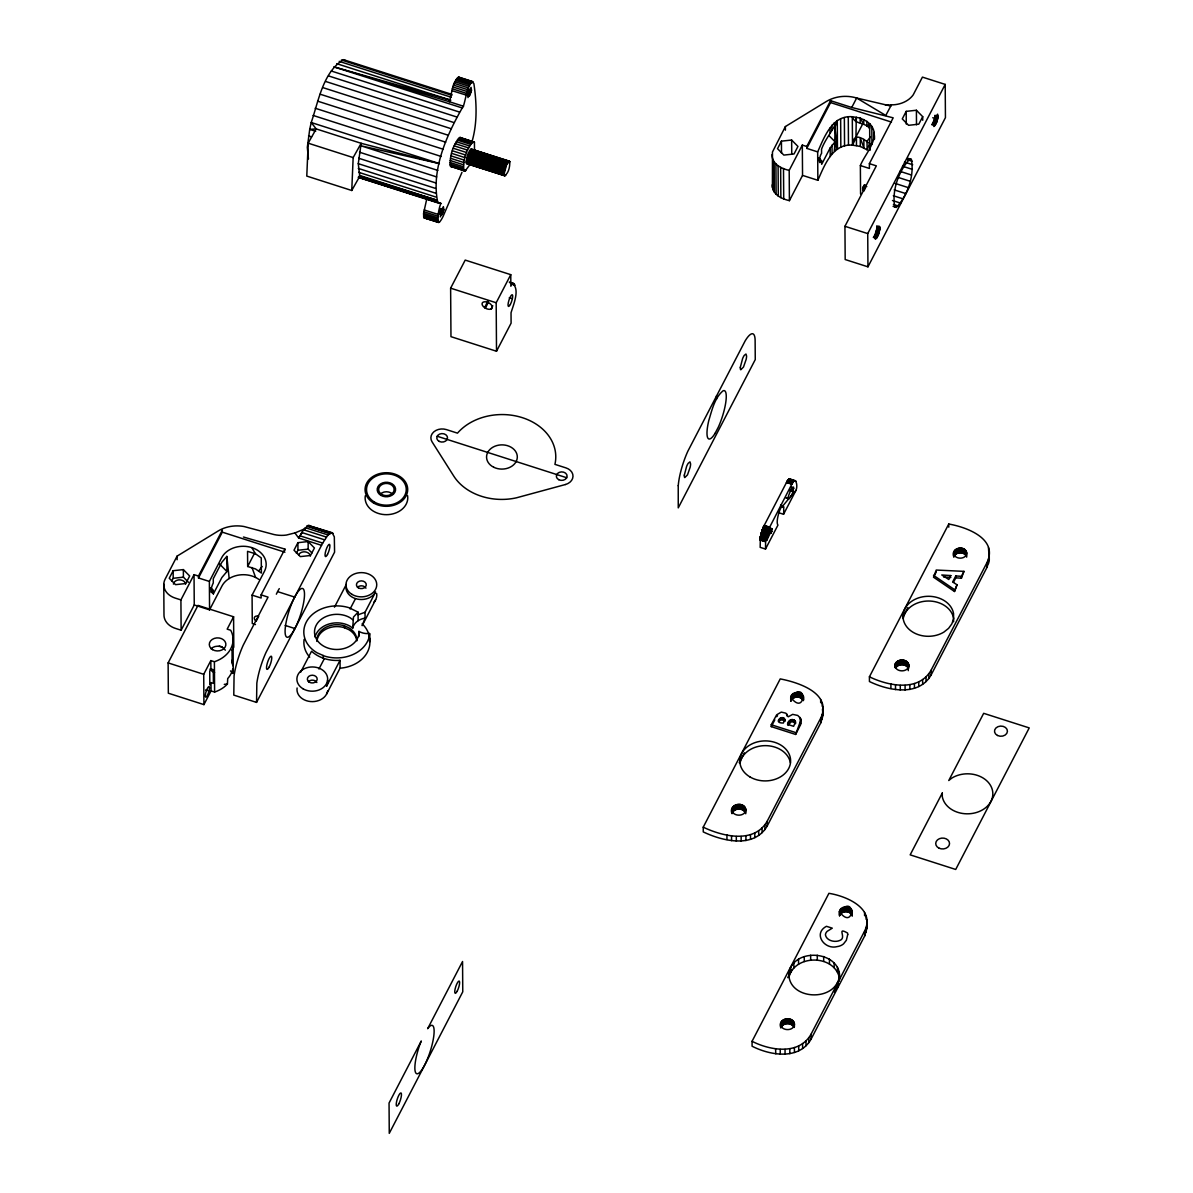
<?xml version="1.0" encoding="UTF-8"?>
<svg xmlns="http://www.w3.org/2000/svg" width="1193" height="1193" viewBox="0 0 1193 1193"><rect width="100%" height="100%" fill="white"/><g stroke="black" fill="none" stroke-linecap="round" stroke-linejoin="round"><path stroke-width="1.5" d="M461.989 172.314L443.035 216.529C434.341 233.798 438.726 206.359 440.992 203.466L359.779 176.221L358.273 163.665L361.166 143.309L316.19 128.904L309.703 129.381L307.317 147.35L308.45 159.027M358.735 176.892L437.712 202.184C431.061 169.988 446.436 135.689 462.228 107.967C464.748 107.996 467.79 76.784 473.875 83.525C476.708 103.12 477.513 123.252 471.787 142.429M772.139 529.081L766.771 540.444L767.546 536.03L771.245 528.961L772.139 529.081L769.455 528.067M778.224 512.558L783.562 514.272C785.307 491.605 774.287 521.043 777.97 525.054L765.503 549.048L760.165 547.348L760.388 537.029L763.535 526.739L786.933 481.644L789.319 478.87L790.571 480.168M817.861 180.292C824.438 165.618 832.401 143.458 852.503 145.143C853.338 130.887 863.493 139.044 869.652 143.503L867.102 149.826L860.332 146.471L852.503 145.143L852.294 116.735L860.138 118.047L866.908 121.403L869.637 123.729L869.548 128.352C865 122.029 854.859 124.773 852.294 116.735C832.207 115.05 824.244 137.21 817.667 151.884L817.861 180.292L802.546 175.386L802.322 145.084L806.766 146.5L806.781 148.394L817.667 151.884M800.891 723.301L800.578 718.529L797.789 715.457L792.674 714.368L788.215 716.814L785.844 713.175L781.266 712.102L776.658 714.816L771.26 724.747L771.275 726.641L795.642 734.441L800.473 724.882L800.578 718.529M800.906 719.961L795.642 734.441M783.562 514.272L796.029 490.263C798.236 484.925 795.328 475.783 791.809 484.209L768.203 530.02L765.652 539.176L765.503 549.048M452.028 94.441L343.405 59.65C322.945 72.251 318.576 101.062 311.224 122.521L316.19 128.904L308.182 143.175L306.78 176.087L351.756 190.492L359.779 176.221L436.563 200.066L359.406 175.356M351.756 190.492L353.158 157.58L361.166 143.309L439.352 163.56L311.224 122.521L309.703 129.381L315.683 131.305M880.002 228.445L879.077 226.163L876.482 230.413L874.827 236.915L875.423 239.301L878.346 234.961L880.002 228.445L876.751 227.401M938.175 116.392L937.609 114.185L935.297 117.257L933.448 123.416L933.895 126.518L936.624 122.476L938.175 116.392L934.924 115.348M911.363 159.385L909.812 159.101C898.508 171.076 891.678 190.865 894.795 207.12L896.361 207.418C907.664 195.428 914.479 175.639 911.363 159.385L908.082 158.341M835.219 141.952L834.504 151.123L835.115 126.801L837.262 120.553L837.456 148.976L835.219 141.952L829.075 135.719M469.759 164.843L465.106 171.031L450.536 166.289C449.284 156.387 452.922 144.651 459.872 137.463L474.441 142.206L474.486 150.214M464.435 171.031L463.913 170.569C462.66 160.682 466.299 148.931 473.248 141.743L473.919 141.758M466.269 161.577L467.91 154.479L471.22 149.065L509.679 161.428C510.186 166.006 508.591 173.88 504.415 175.61L466.552 163.486L466.269 161.577L504.132 173.701L504.415 175.61M504.132 173.701L506.757 164.291L509.679 161.428M438.472 222.465L424.231 217.901L423.59 213.323L426.766 198.918L440.992 203.466M865.477 187.942L863.792 191.193L862.867 187.54L866.789 186.615M793.673 488.22C793.927 483.135 787.872 495.349 787.932 498.823C789.289 500.911 797.073 486.833 791.019 487.236M230.503 670.913L232.948 673.389L233.261 671.107A30.466 24.009 -0.4 0 0 233.246 668.423M443.826 209.595L443.393 206.628L440.784 211.295L440.306 216.872L443.826 209.595L440.664 208.581M471.489 90.295L471.056 87.328L468.431 91.995L467.969 97.572L471.489 90.295L468.312 89.281M802.546 175.386L789.408 200.663C782.325 198.977 773.884 195.398 772.423 187.361L772.467 152.003L785.382 126.562L826.436 101.435C835.428 96.066 846.672 95.008 856.663 98.02L890.798 106.028L891.425 104.835L893.229 104.82A24.859 19.595 -0.4 0 0 913.212 94.858L922.428 77.113L945.199 84.405L945.438 117.645L867.952 266.829L845.181 259.537L844.942 226.297L876.333 165.857L869.384 163.635L893.184 117.824L851.742 107.474L830.567 100.689L806.766 146.5M732.07 808.615C730.698 816.564 744.984 817.593 745.759 809.958C745.029 800.592 727.924 803.918 731.995 813.671M866.908 121.403L866.938 126.145L869.637 123.729C882.432 136.733 865.044 153.405 860.362 165.559L860.571 193.967M790.72 697.249C807.646 677.982 805.767 717.44 790.72 697.249L790.735 700.395M780.759 1023.057C779.387 1030.991 793.673 1032.02 794.449 1024.399C793.897 1015.437 777.463 1017.942 780.64 1027.277M839.41 911.676C856.335 892.424 854.456 931.882 839.41 911.676L839.44 914.956M895.108 664.307C893.736 672.241 908.022 673.284 908.783 665.649C908.529 657.254 892.767 658.715 895.123 667.454M953.893 552.046C952.61 559.457 965.942 560.427 966.673 553.298C965.927 544.44 949.837 547.781 953.833 556.967M784.755 719.528L783.369 723.018C770.827 723.316 785.62 711.908 784.755 721.422L784.591 718.917M703.229 827.181C722.317 836.278 753.842 844.137 767.084 821.425L820.754 718.082C832.49 692.984 797.58 682.217 780.237 678.906L703.229 827.181L703.259 831.909C722.347 841.02 753.872 848.864 767.114 826.167L820.784 722.824L823.006 715.427L822.469 709.119M752.052 1041.31C770.111 1050.511 798.922 1055.432 810.986 1034.331L864.657 930.987C875.662 908.276 846.046 895.973 828.911 893.333L752.052 1041.31L752.097 1046.231C770.141 1055.432 798.952 1060.368 811.016 1039.252L864.701 935.909L866.908 928.512L866.849 919.788M869.414 676.804C888.039 685.871 918.356 692.194 931.032 670.332L987.043 562.485C998.452 538.505 966.032 526.993 948.748 524.025L869.414 676.804L869.443 681.531C888.084 690.598 918.386 696.936 931.062 675.074L987.073 567.227L989.28 559.83L988.46 547.542M795.433 721.825L793.643 726.313L787.544 724.36C787.484 718.976 796.596 717.545 795.448 723.719L795.284 721.109M473.054 81.72L458.813 77.157C451.55 82.287 452.162 94.158 449.299 101.703L463.525 106.266M771.722 531.332L769.097 530.333M315.027 636.943A22.309 17.582 -0.4 0 1 350.19 626.295L352.696 628.204L353.471 617.064L358.064 612.158L348.997 607.699A33.016 26.022 -0.4 0 0 307.988 619.301A33.016 26.022 -0.4 0 0 317.099 652.825L324.63 656.12A33.016 26.022 -0.4 0 0 369.606 634.84L369.591 633.498A14.614 11.512 -0.4 0 1 358.929 631.395L358.959 636.51M352.696 628.204C353.889 622.478 359.57 618.913 365.073 618.153L365.028 612.277L375.601 591.967A15.39 12.124 -0.4 0 1 357.423 599.125A15.39 12.124 -0.4 0 1 346.119 585.867M839.231 977.514C833.892 1002.881 787.186 999.764 788.871 972.563C794.747 945.631 844.569 951.492 839.261 980.735M839.246 977.216C833.668 954.176 794.225 954.415 788.901 977.499L788.871 972.563M953.58 618.764L951.88 623.82L948.584 628.353L943.917 632.081A25.381 19.998 -0.4 0 1 905.919 625.654A25.381 19.998 -0.4 0 1 920.668 597.261A25.381 19.998 -0.4 0 1 953.55 613.545L953.595 621.792M834.28 992.024L838.694 984.121M771.468 532.063L768.799 531.213L771.424 532.197M732.099 813.358C733.978 807.825 743.075 807.586 745.461 812.821L745.431 808.079M790.899 701.096C792.644 695.937 801.144 695.713 803.366 700.604L803.336 695.862M953.923 556.773C955.668 551.628 964.168 551.39 966.405 556.281L966.36 551.539M780.804 1027.978C782.668 1022.446 791.779 1022.207 794.15 1027.441M839.589 915.717C841.333 910.557 849.834 910.334 852.056 915.225L852.026 910.289M771.319 532.466L768.65 531.616M837.262 120.553C832.982 130.529 825.407 138.686 821.559 149.155L821.574 153.375C819.8 155.09 817.637 166.796 821.619 160.951L819.159 158.132L820.426 161.219M771.155 532.839L768.441 532.093M485.447 308.182A5.533 3.147 27.4 0 0 491.113 308.987A5.533 3.147 27.4 0 0 491.605 305.259L490.457 303.991A5.533 3.147 27.4 0 0 482.971 302.247A5.533 3.147 27.4 0 0 484.641 307.675L485.447 308.182L488.504 301.829M484.641 307.675L487.713 301.307M852.503 145.143L856.425 137.016L856.485 145.531M491.113 308.987L492.769 305.721M258.627 616.468L256.137 621.374A5.533 3.147 27.4 0 1 254.452 617.348A5.533 3.147 27.4 0 1 258.493 616.17M771.006 533.152L768.337 532.287M304.051 529.901A30.72 7.277 -72.2 0 1 305.632 528.439L295.223 532.839L286.409 535.061A27.693 21.832 -0.4 0 1 273.987 534.539L244.013 526.516A30.764 24.248 -0.4 0 0 218.14 531.004L177.086 556.132L165.141 579.142A18.462 14.555 -0.4 0 0 175.222 598.096L180.918 599.915L181.127 630.232L175.431 628.398A18.462 14.555 -0.4 0 1 163.978 614.395L163.769 584.078M173.149 570.716L169.242 578.247L175.535 584.659L185.75 583.541L189.672 576.01L183.364 569.598L173.149 570.716L173.194 578.292L171.628 581.304M180.918 599.915L194.041 574.638L198.485 576.07L198.5 577.964L209.371 581.438L209.565 609.862L194.25 604.955L194.041 574.638M198.485 576.07L222.271 530.259L222.286 532.153L198.5 577.964M181.127 630.232L194.25 604.955M209.371 581.438L221.734 557.623A23.07 18.178 -0.4 0 1 251.842 547.617L255.451 553.791L261.267 557.906L261.371 573.058L255.556 568.957L247.667 566.496L247.547 551.345L255.451 553.791M211.042 690.911L214.606 692.044L214.397 661.742L210.833 660.594L210.893 668.93L213.308 669.705L213.413 683.38L210.982 682.605L211.042 690.911L203.928 704.616L168.332 693.208L168.124 662.905L197.993 605.388L233.589 616.781L233.798 647.098L232.188 650.185M209.565 609.862L221.943 586.046A23.085 18.178 -0.4 0 1 258.821 579.38M247.667 566.496L254.631 553.06M203.928 704.616L203.72 674.299L210.833 660.594M233.589 616.781L227.162 629.143L230.726 630.277A30.466 24.009 -0.4 0 1 214.397 661.742M210.893 668.93L209.729 671.182L209.819 684.857L210.982 682.605M255.481 624.565L252.275 623.536L252.081 595.128L264.443 571.313A23.07 18.178 -0.4 0 0 251.842 547.617M252.081 595.128L261.133 598.021L261.103 594.889L284.903 549.078L243.447 537.014M321.513 545.335L298.742 538.028L299.905 535.791L322.692 543.083L328 534.941L332.176 532.719L334.323 536.865L334.577 552.165L256.555 702.394L233.783 695.101L234.067 675.834A30.764 7.277 -72.2 0 1 243.253 645.13L268.052 597.126L261.103 594.889M297.907 542.681L294 550.212L300.308 556.609L310.523 555.491L314.43 547.975L308.122 541.562L297.907 542.681L297.952 550.256L296.401 553.269M450.626 288.169L465.21 260.089L510.768 274.673L510.843 286.231L512.304 283.427C520.357 288.945 513.408 304.782 511.036 312.745L511.096 323.169L496.512 351.249L450.969 336.665L450.626 288.169L496.184 302.754L496.512 351.249M322.692 543.083L266.024 652.422A30.764 7.277 -72.2 0 0 256.838 683.127L256.555 702.394M300.606 672.285L311.552 651.244C319.202 658.208 329.85 661.176 340.05 660.311L340.094 668.08L326.569 694.072M334.472 607.177L346.298 584.436M496.184 302.754L510.768 274.673M340.05 660.311L326.524 686.318A15.39 12.124 -0.4 0 0 327.553 680.085M375.646 599.736L362.165 625.654L365.073 618.153M781.43 141.147L777.523 148.678L783.831 155.09L794.046 153.972L797.953 146.441L791.645 140.043L781.43 141.147L781.519 153.211M789.408 200.663L789.199 170.36L802.322 145.084M806.781 148.394L830.582 102.583L830.567 100.689M834.444 142.608L830.164 147.947L821.679 164.306L821.619 160.951L818.159 159.832M851.742 107.474L856.663 98.02L885.773 115.453L890.798 106.028M862.927 123.505L855.948 136.941L856.291 117.123L856.32 121.85M887.592 105.282L891.425 104.835M862.643 188.047L864.328 184.811M862.569 188.613L864.254 185.377M862.658 189.225L864.328 186.004M862.897 189.881L865.417 185.019M863.27 190.537L865.805 185.676M906.188 111.367L902.281 118.897L908.574 125.31L918.789 124.191L922.696 116.66L916.403 110.248L906.188 111.367L906.277 124.072M867.952 266.829L867.729 233.589L945.199 84.405M739.198 762.715L744.328 752.828M771.275 726.641L774.794 719.841M902.713 617.467L907.828 607.61M963.974 571.358L961.394 576.323L955.787 575.936L952.655 581.975L957.01 584.764L954.504 591.504L933.508 577.203L936.237 570.045L963.974 571.358L961.409 578.217L955.802 577.83L953.446 582.363M934.194 575.891L936.251 571.939M954.504 591.504L957.01 584.764M787.723 977.634L792.018 969.357M318.934 669.019L324.347 658.64M350.086 608.997L355.514 598.618M795.299 723.003L791.511 721.407L788.021 725.359L788.006 723.465M298.742 538.028L303.529 529.767L308.197 525.442L332.176 532.719M715.099 433.327L718.365 427.064A25.336 5.995 -72.2 0 0 726.164 394.421A25.292 5.98 -72.2 0 0 724.3 390.603L723.212 390.678C714.532 397.865 712.012 410.079 708.821 420.398A25.336 5.995 -72.2 0 0 715.129 433.253M908.499 668.498C906.218 663.591 898.135 663.487 895.496 668.125L895.466 663.397M258.762 570.865L262.162 566.481M870.443 136.927L867.043 141.296L867.102 149.826M783.04 505.668L788.275 499.33M784.606 720.811L781.594 719.498L779.447 720.99L779.432 719.096M336.739 63.676L450.626 100.152L449.299 101.703L334.1 66.927L462.228 107.967M796.029 490.263L789.095 498.316L786.321 497.645M776.673 716.71L777.538 715.755M232.948 673.389L232.859 668.676A30.466 24.009 -0.4 0 1 227.714 678.578L227.416 684.007L225.626 685.796A30.466 24.009 -0.4 0 1 214.606 692.044M467.969 163.053L466.552 163.486M226.834 556.37L221.779 562.365L213.279 578.724L213.279 582.93A6.159 1.461 -72.2 0 0 210.982 591.206A6.159 1.461 -72.2 0 0 213.338 590.505L213.383 593.875L221.883 577.516L226.938 571.522L226.834 556.37L229.175 578.53M358.079 614.813L365.028 612.277M452.505 166.304L451.058 166.737M297.952 550.256L308.167 549.138L311.955 552.985M173.194 578.292L183.409 577.173L188.449 582.303M224.269 684.35L227.416 684.007M340.094 668.08L341.675 668.05A33.016 26.022 -0.4 0 0 369.562 638.464M424.231 217.901L439.501 222.196M943.588 576.98L950.836 577.472M885.117 104.701L887.786 104.924M439.352 163.56L360.674 145.71L437.831 170.42M509.217 297.862L512.394 298.608M334.1 66.927L450.626 100.152M205.599 689.957L209.014 690.956A5.533 1.312 -72.2 0 1 206.687 696.444L206.046 697.07A5.533 1.312 -72.2 0 1 205.882 692.298A5.533 1.312 -72.2 0 1 208.984 686.571L209.193 686.646A5.533 1.312 -72.2 0 1 209.014 690.956M358.407 177.265L425.006 198.351L358.452 177.026M934.805 116.228L938.071 117.272M934.641 117.212L937.892 118.256M932.762 117.734L937.653 119.285M934.089 119.315L937.355 120.359M933.746 120.389L936.997 121.432M933.358 121.432L936.624 122.476M932.956 122.402L936.207 123.446M932.523 123.282L935.774 124.326M932.106 124.042L935.357 125.086M931.688 124.654L934.939 125.697M830.582 102.583L891.469 122.089M907.411 159.728L912.347 161.309M904.488 162.084L912.705 164.723M902.534 166.23L912.406 169.391M899.954 171.33L911.467 175.013M898.448 177.518L909.961 181.202M860.362 165.559L869.414 168.452L869.384 163.635M894.825 183.304L907.992 187.525M894.168 189.866L905.681 193.549M893.318 195.727L903.19 198.888M892.468 200.513L900.7 203.153M772.065 154.523C771.722 163.799 781.355 168.75 789.199 170.36M893.423 204.48L898.359 206.061M893.065 206.359L896.361 207.418M458.336 77.187L472.562 81.735M457.754 77.53L471.981 82.078M457.098 78.186L471.339 82.735M456.397 79.126L470.639 83.689M455.666 80.334L469.908 84.897M454.936 81.765L469.162 86.328M454.205 83.376L468.446 87.939M453.519 85.135L467.76 89.684M468.148 90.131L471.31 91.13M467.924 91.011L471.086 92.025M452.878 86.97L467.119 91.518M467.656 91.906L470.817 92.92M467.343 92.786L470.504 93.8M452.326 88.819L466.552 93.382M467.015 93.621L470.176 94.635M466.657 94.396L469.818 95.41M876.736 225.924L879.987 226.968M451.849 90.653L469.46 96.096M876.78 226.581L880.046 227.624M876.631 228.355L879.897 229.384M876.452 229.399L879.703 230.443M876.184 230.503L879.45 231.546M341.437 60.008L451.819 95.365M875.871 231.651L879.122 232.695M875.498 232.799L878.749 233.843M339.2 61.365L451.327 97.274M875.08 233.917L878.346 234.961M874.648 234.961L877.899 236.005M844.942 226.297L867.729 233.589M874.186 235.901L877.437 236.945M873.738 236.721L876.989 237.765M873.291 237.377L876.542 238.421M331.341 71.028L459.469 112.067M328.507 75.905L456.636 116.944M325.659 81.467L453.787 122.506M322.856 87.611L450.984 128.65M459.872 137.463L474.441 142.206M459.081 137.896L473.129 142.549M320.142 94.202L448.255 135.241M458.201 138.776L471.578 143.056M457.247 140.043L470.624 144.338M456.233 141.684L469.624 145.978M455.219 143.652L468.595 147.932M471.22 149.065L509.411 161.204M470.817 149.289L509.858 161.86M470.385 149.721L508.248 161.86M317.577 101.137L445.69 142.176M469.893 150.363L507.771 162.487M454.22 145.859L467.596 150.154M469.401 151.183L507.264 163.307M506.757 164.291L468.894 152.167L506.25 165.395L468.387 153.271M453.265 148.26L466.657 152.555M467.91 154.479L505.787 166.602M452.401 150.795L465.777 155.075M467.477 155.731L505.34 167.855M315.206 108.25L443.319 149.289M467.089 157.014L504.952 169.138M451.625 153.345L465.002 157.64M466.761 158.281L504.639 170.405M466.523 159.474L504.385 171.613M450.984 155.88L464.36 160.16M466.344 160.593L504.221 172.717M505.847 175.177L466.269 162.397L504.236 175.162M466.374 163.038L505.4 175.625M450.477 158.281L463.868 162.561M466.806 163.709L504.997 175.833M313.073 115.423L441.186 156.462M450.149 160.503L463.525 164.783M449.985 162.472L463.361 166.752M449.985 164.127L463.376 168.407M450.179 165.409L465.881 170.599M450.536 166.289L465.106 171.031M308.525 135.898L311.522 136.852M359.496 152.212L436.653 176.922M358.69 158.237L435.848 182.961M308.182 143.175L353.158 157.58M358.273 163.665L435.43 188.375M358.258 168.392L435.415 193.102M358.646 172.314L435.803 197.024M358.467 177.459L439.203 203.317M440.485 209.416L443.662 210.43M440.262 210.296L443.423 211.31M439.993 211.206L443.155 212.205M439.695 212.086L442.857 213.1M439.352 212.921L442.514 213.935M439.009 213.696L442.171 214.71M424.201 209.953L438.442 214.516M423.843 211.713L438.07 216.261M423.59 213.323L437.831 217.887M423.47 214.755L437.712 219.318M423.47 215.963L437.712 220.526M423.604 216.902L437.846 221.466M423.858 217.558L438.949 222.494M510.052 282.323L513.184 283.323M509.262 282.1L513.944 283.591M509.903 282.741L514.571 284.232M511.976 284.217L515.093 285.216M789.483 478.825L795.492 480.779M789.17 478.945L795.671 481.062M788.916 479.109L795.746 481.226M788.648 479.318L794.165 480.883M788.454 479.497L793.897 481.122M788.275 479.705L793.703 481.316M788.081 479.929L793.524 481.525M787.991 480.048L793.33 481.763M787.798 480.302L793.226 481.883M787.604 480.57L793.032 482.151M787.514 480.719L792.853 482.434M787.32 481.018L792.749 482.569M787.216 481.167L792.555 482.882M787.126 481.331L792.465 483.031M786.933 481.644L792.361 483.195M786.843 481.823L792.182 483.523M786.739 481.987L792.077 483.702M786.56 482.33L791.988 483.866M786.47 482.509L791.809 484.209M790.989 487.49L793.628 488.459M790.944 487.743L793.584 488.742M790.348 489.771L793.062 490.487M790.243 490.04L792.957 490.755M790.139 490.278L792.853 491.024M790.034 490.517L792.749 491.248M789.93 490.711L792.644 491.471M786.217 497.824L788.931 498.599M786.157 497.913L788.827 498.763M780.58 505.027L783.354 506.1M780.729 505.385L783.443 506.384L780.789 505.698M780.818 505.862L783.503 506.891M780.848 506.235L783.518 507.085M780.848 506.429L783.518 507.279M764.191 525.382L769.53 527.097M764.012 525.755L769.44 527.276M763.923 525.934L769.261 527.649M763.818 526.128L769.157 527.843M769.425 527.798L772.125 528.842M763.729 526.322L769.067 528.037M763.639 526.531L768.978 528.245M769.47 528.305L772.125 529.349L769.455 528.544M763.535 526.739L768.874 528.454M769.455 528.588L772.11 529.558L769.425 528.812M763.445 526.948L768.784 528.663M763.341 527.172L768.68 528.872M763.252 527.381L768.59 529.096M763.162 527.604L768.486 529.319M763.058 527.843L768.396 529.543M762.968 528.067L768.307 529.781M769.142 530.184L771.811 531.034M762.864 528.305L768.203 530.02M762.774 528.544L768.113 530.259M769.008 530.631L771.677 531.481M762.67 528.782L768.009 530.497M768.903 530.93L771.632 531.631M762.581 529.036L767.919 530.751M762.491 529.289L767.83 530.989M762.402 529.543L767.725 531.243M762.297 529.796L767.636 531.496M768.546 531.854L771.26 532.6M762.208 530.05L767.546 531.765M762.118 530.303L767.457 532.018M762.029 530.572L767.367 532.287M761.939 530.84L767.278 532.54M761.85 531.094L767.188 532.809M761.76 531.362L767.099 533.077M761.686 531.631L767.024 533.346M761.596 531.899L766.935 533.614M761.522 532.167L766.86 533.882M761.447 532.436L766.771 534.151M761.358 532.704L766.696 534.419M761.283 532.973L766.622 534.688M761.209 533.241L766.547 534.956M761.134 533.51L766.473 535.225M761.074 533.778L766.413 535.493M761 534.046L766.338 535.746M760.94 534.3L766.279 536.015M760.88 534.568L766.219 536.283M760.821 534.822L766.16 536.537M760.761 535.075L766.1 536.79M760.702 535.344L766.04 537.044M760.642 535.582L765.981 537.297M760.597 535.836L765.936 537.551M760.552 536.075L765.891 537.789M760.508 536.328L765.846 538.028M760.463 536.552L765.802 538.267M760.418 536.79L765.757 538.505M760.388 537.029L765.727 538.729M760.344 537.253L765.682 538.953M760.314 537.461L765.652 539.176M760.284 537.685L765.623 539.4M760.254 537.894L765.563 539.818M760.209 538.311L765.548 540.011M760.195 538.505L765.533 540.22M760.165 538.699L765.503 540.399M760.15 538.878L765.474 540.772M760.135 539.236L765.474 540.951M760.12 539.415L765.459 541.294M437.16 436.235L566.705 477.737M760.105 539.743L765.444 541.607L760.105 540.041M308.197 525.442L333.16 533.405M307.302 525.934L330.073 533.226M306.795 526.202L329.566 533.495M305.214 527.649L328 534.941M303.529 529.767L326.3 537.059M301.74 532.496L324.511 539.803M222.286 532.153L284.918 552.21M771.26 724.747L795.627 732.547M277.596 591.624L294.686 597.096M285.142 625.415L294.91 628.547A25.545 6.04 -72.2 0 0 303.126 588.805A25.545 6.04 -72.2 0 0 286.35 621.106A25.545 6.04 -72.2 0 0 294.91 628.547M168.124 662.905L203.72 674.299M837.575 987.297L837.546 982.57L837.575 987.491M343.405 59.65L345.06 60.291M933.493 575.309L954.489 589.61M309.405 525.412L310.374 526.113M458.813 77.157L459.484 78.052M362.15 623.76C367.071 628.428 370.337 635.123 369.651 642.013L369.591 633.498M352.636 619.674L350.131 617.765A22.309 17.582 -0.4 0 0 316.876 624.073A22.309 17.582 -0.4 0 0 330.416 648.768A22.309 17.582 -0.4 0 0 358.974 633.886L358.929 631.395M460.543 137.463L461.408 138.806M219.557 564.021L226.938 571.522M213.338 590.505L210.878 587.687L213.383 593.875L211.877 589.7M294.925 532.943L298.623 537.998M800.592 720.423L799.981 717.381M818.622 158.132L820.143 161.219M251.977 567.51L255.615 577.472M819.666 158.744L820.665 161.532M185.601 584.033L185.183 582.81A6.159 4.847 -0.4 0 0 178.682 579.902A6.159 4.847 -0.4 0 0 173.403 584.108M837.456 148.976L834.31 122.715M772.274 184.826L772.423 187.361M869.652 143.503L869.801 150.422L869.637 123.729M989.236 551.3L989.28 559.83M988.52 558.861L988.55 563.603M987.043 562.485L987.073 567.227M966.613 552.404L966.643 557.146M965.927 550.734L965.957 555.461M965.316 549.988L965.361 554.715M964.555 549.332L964.585 554.074M963.661 548.795L963.69 553.537M962.662 548.392L962.691 553.134M961.588 548.139L961.618 552.866M961.394 576.323L961.409 578.217M960.469 548.019L960.499 552.762M959.336 548.064L959.381 552.806M958.247 548.273L958.277 553M957.204 548.616L957.233 553.343M956.249 549.093L956.294 553.835M955.787 575.936L955.802 577.83M955.429 549.705L955.459 554.432M954.743 550.405L954.773 555.148M954.236 551.196L954.266 555.938M948.748 524.025L948.778 527.187M931.032 670.332L931.062 675.074M928.855 673.732L928.885 678.474M922.696 116.66L922.726 120.284M926.036 676.834L926.066 681.561M922.636 679.533L922.666 684.275M916.403 110.248L916.492 124.773M918.744 681.785L918.774 686.527M914.449 683.544L914.479 688.286M909.856 684.752L909.886 689.479M908.723 664.695L908.753 667.856M908.47 663.77L908.484 666.932M908.276 667.498L908.291 670.66M907.992 662.89L908.037 667.633M907.351 662.1L907.381 666.827M906.531 661.399L906.561 666.126M905.562 660.818L905.606 665.56M905.084 685.364L905.114 690.106M904.488 660.385L904.533 665.127M903.34 660.117L903.369 664.844M902.147 659.997L902.176 664.725M900.939 660.042L900.969 664.769M900.268 685.393L900.297 690.136M899.761 660.251L899.79 664.993M898.657 660.624L898.687 665.366M897.628 661.146L897.673 665.873M896.748 661.787L896.778 666.529M896.018 662.547L896.047 667.275M895.496 684.827L895.525 689.569M890.903 683.678L890.932 688.421M874.439 135.57L874.469 139.119M874.245 132.408L874.305 139.506M871.815 126.398L871.934 144.144M863.702 119.494L863.747 124.236L860.138 118.047L860.168 122.79M863.851 139.387L863.911 147.917L860.272 137.941L860.332 146.471M866.879 923.591L866.908 928.512M866.073 916.03L866.103 919.311M866.133 927.349L866.163 932.27M864.567 912.421L864.597 915.702M864.657 930.987L864.701 935.909M848.283 116.884L848.477 145.307M852.264 911.154L852.205 916.209M851.593 909.484L851.623 914.405M850.982 908.738L851.012 913.659M850.221 908.082L850.251 913.003M844.361 117.6L844.555 146.008M849.312 907.545L849.356 912.466M848.312 907.142L848.357 912.063M847.239 906.874L847.269 911.81M840.647 118.838L840.841 147.246M846.12 906.769L846.165 911.691M845.002 906.814L845.032 911.735M843.898 907.008L843.928 911.944M842.855 907.366L842.899 912.287M841.915 907.843L841.945 912.764M841.08 908.44L841.125 913.376M840.409 909.155L840.439 914.077M839.887 909.946L839.917 914.867M839.559 910.796L839.484 915.851M839.201 972.295L839.261 980.795M831.879 125.235L831.909 129.977M832.013 145.128L832.073 153.658M837.471 967.255L837.501 972.176M830.03 128.069L830.06 132.796M830.164 147.947L830.224 156.477M834.131 962.751L834.161 967.672M829.433 959.083L829.463 964.004M822.946 706.882L823.006 715.427M822.171 703.139L822.201 706.286M822.231 714.458L822.26 719.185M823.677 956.503L823.707 961.424M820.665 699.516L820.68 702.677M820.754 718.082L820.784 722.824M817.265 955.19L817.309 960.111M810.644 955.22L810.673 960.156M810.986 1034.331L811.016 1039.252M808.809 1037.731L808.839 1042.652M803.575 696.727L803.605 699.888M805.991 1040.818L806.021 1045.754M802.904 695.042L802.934 699.784M804.246 956.607L804.276 961.543M802.293 694.296L802.322 699.038M801.517 693.655L801.562 698.382M800.622 693.118L800.667 697.845M800.458 722.988L800.473 724.882M802.591 1043.532L802.621 1048.453M799.623 692.715L799.653 697.443M798.549 692.447L798.579 697.189M797.431 692.343L797.461 697.07M798.52 959.261L798.549 964.183M796.313 692.387L796.342 697.115M798.699 1045.784L798.728 1050.72M791.645 140.043L791.749 153.808M795.209 692.581L795.239 697.323M794.866 720.527L794.881 722.421M794.165 692.924L794.21 697.666M794.255 720.065L794.27 721.959M793.226 693.416L793.256 698.144M793.449 719.722L793.464 721.616M792.391 694.013L792.435 698.755M792.406 719.483L792.406 721.377M793.852 962.975L793.882 967.896M794.389 1023.445L794.404 1026.726M791.72 694.729L791.749 699.456M794.12 1022.52L794.15 1025.801M794.404 1047.543L794.434 1052.465M791.496 719.513L791.511 721.407M793.658 1021.64L793.688 1026.562M791.198 695.519L791.227 700.246M790.87 696.369L790.795 701.29M793.002 1020.835L793.032 1025.771M790.705 719.782L790.72 721.676M789.975 720.289L789.975 722.183M792.182 1020.149L792.227 1025.07M785.382 126.562L785.397 130.156M789.11 721.422L789.125 723.316M791.227 1019.568L791.257 1024.504M790.556 967.523L790.601 972.444M790.154 1019.135L790.184 1024.056M789.811 1048.736L789.841 1053.673M783.503 168.526L783.726 198.843M787.052 714.175L787.067 716.068M789.005 1018.852L789.035 1023.788M787.798 1018.747L787.842 1023.669M780.654 167.378L780.863 197.68M786.605 1018.792L786.634 1023.713M784.219 718.425L784.233 720.318M785.426 1019.001L785.456 1023.922M782.921 717.754L782.936 719.647M785.039 1049.363L785.069 1054.284M784.308 1019.374L784.338 1024.295M778.09 165.842L778.298 196.159M781.594 717.604L781.594 719.498M783.294 1019.896L783.324 1024.817M780.893 717.739L780.908 719.633M780.297 718.067L780.311 719.961M782.399 1020.537L782.444 1025.458M775.912 163.993L776.121 194.295M781.669 1021.297L781.713 1026.219M781.117 1022.147L781.161 1027.069M774.168 161.86L774.376 192.162M780.222 1049.393L780.252 1054.314M772.93 159.519L773.139 189.836M775.554 1048.841L775.808 1053.837M767.084 821.425L767.114 826.167M764.907 824.825L764.937 829.567M762.073 827.927L762.118 832.654M758.688 830.626L758.718 835.368M754.781 832.893L754.826 837.62M750.486 834.638L750.516 839.38M745.7 809.018L745.729 813.745M745.893 835.846L745.938 840.573M744.969 807.214L744.999 811.941M744.313 806.408L744.343 811.151M743.493 805.707L743.522 810.45M742.538 805.141L742.568 809.883M741.464 804.708L741.494 809.436M741.136 836.472L741.166 841.199M740.316 804.425L740.346 809.167M739.108 804.306L739.153 809.048M737.9 804.365L737.945 809.093M736.737 804.574L736.767 809.301M736.305 836.487L736.349 841.229M735.619 804.947L735.649 809.674M734.605 805.454L734.634 810.196M733.71 806.11L733.755 810.837M732.979 806.871L733.024 811.598M732.427 807.706L732.457 812.448M731.533 835.92L731.577 840.662M726.94 834.772L726.969 839.514M716.486 395.852L716.516 399.223M358.064 612.158L358.124 620.673M344.464 625.848L344.479 627.742M323.169 655.479L323.184 658.133M308.122 541.562L308.167 549.138M284.903 549.078L284.903 550.316M233.038 638.106L233.261 671.107M232.038 649.917L232.128 662.771A29.378 23.159 -0.4 0 0 232.113 660.176M183.364 569.598L183.409 577.173M177.086 556.132L177.116 559.726M407.574 495.557A21.325 16.806 -0.4 0 1 386.517 514.675A21.325 16.806 -0.4 0 1 365.297 495.796M380.269 494.185A7.755 6.114 -0.4 0 1 392.572 494.111M298.563 554.834A6.159 4.847 -0.4 0 1 305.05 551.852A6.159 4.847 -0.4 0 1 310.359 555.998M316.906 641.402A19.998 15.763 -0.4 0 1 344.255 625.773L348.818 627.757A19.998 15.763 -0.4 0 1 356.871 640.835M317.025 640.552A19.998 15.763 -0.4 0 1 344.27 627.667L348.833 629.65A19.998 15.763 -0.4 0 1 356.677 639.985M309.718 657.179A33.016 26.022 -0.4 0 1 304.096 639.388M327.613 691.015A15.39 12.124 -0.4 0 1 310.374 701.529A15.39 12.124 -0.4 0 1 297.102 687.973M308.405 681.65A4.921 3.877 -0.4 0 1 316.861 682.5M357.482 587.314A4.921 3.877 -0.4 0 1 365.938 588.164M376.675 593.518A15.39 12.124 -0.4 0 1 373.648 602.495M903.25 618.556A25.381 19.998 -0.4 0 1 928.333 601.018A25.381 19.998 -0.4 0 1 953.58 618.272M740.078 763.177A25.381 19.998 -0.4 0 1 765.16 745.64A25.381 19.998 -0.4 0 1 790.407 762.894M300.576 534.747A30.72 7.277 -72.2 0 1 302.351 532.018M276.344 594.189A25.545 6.04 -72.2 0 1 279.281 588.626M219.154 646.084A24.621 19.401 -0.4 0 1 222.077 646.86M214.576 672.494A8.306 6.547 -0.4 0 1 210.072 668.975M211.027 648.798A8.306 6.547 -0.4 0 1 225.298 650.2M232.083 663.129A30.466 24.009 -0.4 0 1 232.844 665.754M684.32 475.127L684.305 476.037A8.276 1.954 -72.2 0 0 684.797 477.573L687.481 474.889L690.15 467.283A8.276 1.954 -72.2 0 0 690.598 463.928L689.957 461.84L688.212 463.287A8.276 1.954 -72.2 0 0 686.616 466.359L684.32 475.127M740.316 367.295L740.301 368.205A8.276 1.954 -72.2 0 0 740.793 369.77L743.493 367.041L746.147 359.436A8.276 1.954 -72.2 0 0 746.594 356.081L745.968 354.008L744.208 355.439A8.276 1.954 -72.2 0 0 742.628 358.511L740.316 367.295M678.235 485.7L678.25 507.875L755.258 359.6L755.124 340.661A30.75 7.277 -72.2 0 0 745.148 340.9L687.824 451.267A30.75 7.277 -72.2 0 0 678.25 485.685M847.716 934.551L846.359 940.278L843.511 943.902A11.184 8.813 -0.4 0 1 837.068 946.616C824.408 949.986 812.731 933.522 826.451 926.305L832.267 928.169L827.256 931.286A7.382 5.816 -0.4 0 0 825.437 934.894C826.525 940.8 834.981 942.709 839.857 940.427C847.239 937.832 835.846 926.379 847.641 933.09L847.716 934.551M421.159 1041.221L419.593 1045.292A25.381 6.01 -72.2 0 0 417.192 1073.804A25.381 6.01 -72.2 0 0 431.941 1045.396A25.381 6.01 -72.2 0 0 429.226 1026.755L427.646 1028.709L462.556 961.498L462.765 991.815L389.261 1133.35L389.052 1103.048L421.159 1041.221M950.821 575.578L948.793 579.5L941.769 574.966L950.821 575.578M942.276 793.047L910.17 854.859L955.712 869.458L1029.231 727.909L983.673 713.325L948.763 780.535L951.91 778.03A25.381 19.998 -0.4 0 1 989.907 784.442A25.381 19.998 -0.4 0 1 975.173 812.851A25.381 19.998 -0.4 0 1 942.291 796.566L942.276 793.047M565.378 484.537L516.524 497.794A53.849 42.426 -0.4 0 1 453.743 476.052L432.06 441.828A11.274 8.888 -0.4 0 1 433.879 431.806A11.274 8.888 -0.4 0 1 446.421 429.599L457.486 433.148A53.849 42.426 -0.4 0 1 522.355 417.669A53.849 42.426 -0.4 0 1 554.924 464.36L566.004 467.91A11.274 8.888 -0.4 0 1 572.998 476.365A11.274 8.888 -0.4 0 1 565.378 484.537M373.469 502.924A21.325 16.806 -0.4 0 0 407.529 491.591A21.325 16.806 -0.4 0 0 378.151 474.039A21.325 16.806 -0.4 0 0 373.469 502.924M381.685 494.394A7.755 6.114 -0.4 0 0 394.078 490.278A7.755 6.114 -0.4 0 0 383.385 483.896A7.755 6.114 -0.4 0 0 381.685 494.394M380.806 495.304A9.201 7.262 -0.4 0 0 395.509 490.412A9.201 7.262 -0.4 0 0 382.834 482.837A9.201 7.262 -0.4 0 0 380.806 495.304M374.348 501.999A19.863 15.658 -0.4 0 0 406.097 491.456A19.863 15.658 -0.4 0 0 378.703 475.097A19.863 15.658 -0.4 0 0 374.348 501.999M558.846 479.735A5.383 4.25 -0.4 0 0 567.107 476.29A5.383 4.25 -0.4 0 0 559.219 472.383A5.383 4.25 -0.4 0 0 558.846 479.735M493.723 467.253A15.39 12.124 -0.4 0 0 517.3 457.426A15.39 12.124 -0.4 0 0 494.782 446.271A15.39 12.124 -0.4 0 0 493.723 467.253M439.263 441.425A5.383 4.25 -0.4 0 0 447.524 437.995A5.383 4.25 -0.4 0 0 439.635 434.088A5.383 4.25 -0.4 0 0 439.263 441.425M269.156 667.081A6.919 1.64 -72.2 0 0 271.393 656.299A6.919 1.64 -72.2 0 0 266.844 665.068A6.919 1.64 -72.2 0 0 269.156 667.081M327.493 554.462A6.457 1.536 -72.2 0 0 329.581 544.411A6.457 1.536 -72.2 0 0 325.331 552.583A6.457 1.536 -72.2 0 0 327.493 554.462M309.285 682.172A4.921 3.877 -0.4 0 0 317.159 679.563A4.921 3.877 -0.4 0 0 310.389 675.506A4.921 3.877 -0.4 0 0 309.285 682.172M302.933 688.734A15.39 12.124 -0.4 0 0 327.538 680.592A15.39 12.124 -0.4 0 0 306.362 667.901A15.39 12.124 -0.4 0 0 302.933 688.734M358.362 587.836A4.921 3.877 -0.4 0 0 366.236 585.226A4.921 3.877 -0.4 0 0 359.466 581.17A4.921 3.877 -0.4 0 0 358.362 587.836M352.01 594.397A15.39 12.124 -0.4 0 0 376.615 586.255A15.39 12.124 -0.4 0 0 355.439 573.565A15.39 12.124 -0.4 0 0 352.01 594.397M398.865 1103.808A6.919 1.64 -72.2 0 0 401.102 1093.042A6.919 1.64 -72.2 0 0 396.553 1101.795A6.919 1.64 -72.2 0 0 398.865 1103.808M457.202 991.189A6.457 1.536 -72.2 0 0 459.29 981.138A6.457 1.536 -72.2 0 0 455.04 989.31A6.457 1.536 -72.2 0 0 457.202 991.189M938.936 848.134A6.919 5.458 -0.4 0 0 949.539 843.705A6.919 5.458 -0.4 0 0 939.413 838.694A6.919 5.458 -0.4 0 0 938.936 848.134M997.512 735.484A6.457 5.085 -0.4 0 0 1007.429 731.369A6.457 5.085 -0.4 0 0 997.959 726.671A6.457 5.085 -0.4 0 0 997.512 735.484M749.845 776.867A25.381 19.998 -0.4 0 0 790.407 763.386A25.381 19.998 -0.4 0 0 755.423 742.478A25.381 19.998 -0.4 0 0 749.845 776.867M212.548 649.633A8.306 6.547 -0.4 0 0 225.82 645.219A8.306 6.547 -0.4 0 0 214.367 638.389A8.306 6.547 -0.4 0 0 212.548 649.633M510.38 304.394A6.159 1.461 -72.2 0 0 512.364 294.82A6.159 1.461 -72.2 0 0 508.322 302.604A6.159 1.461 -72.2 0 0 510.38 304.394"/></g></svg>
